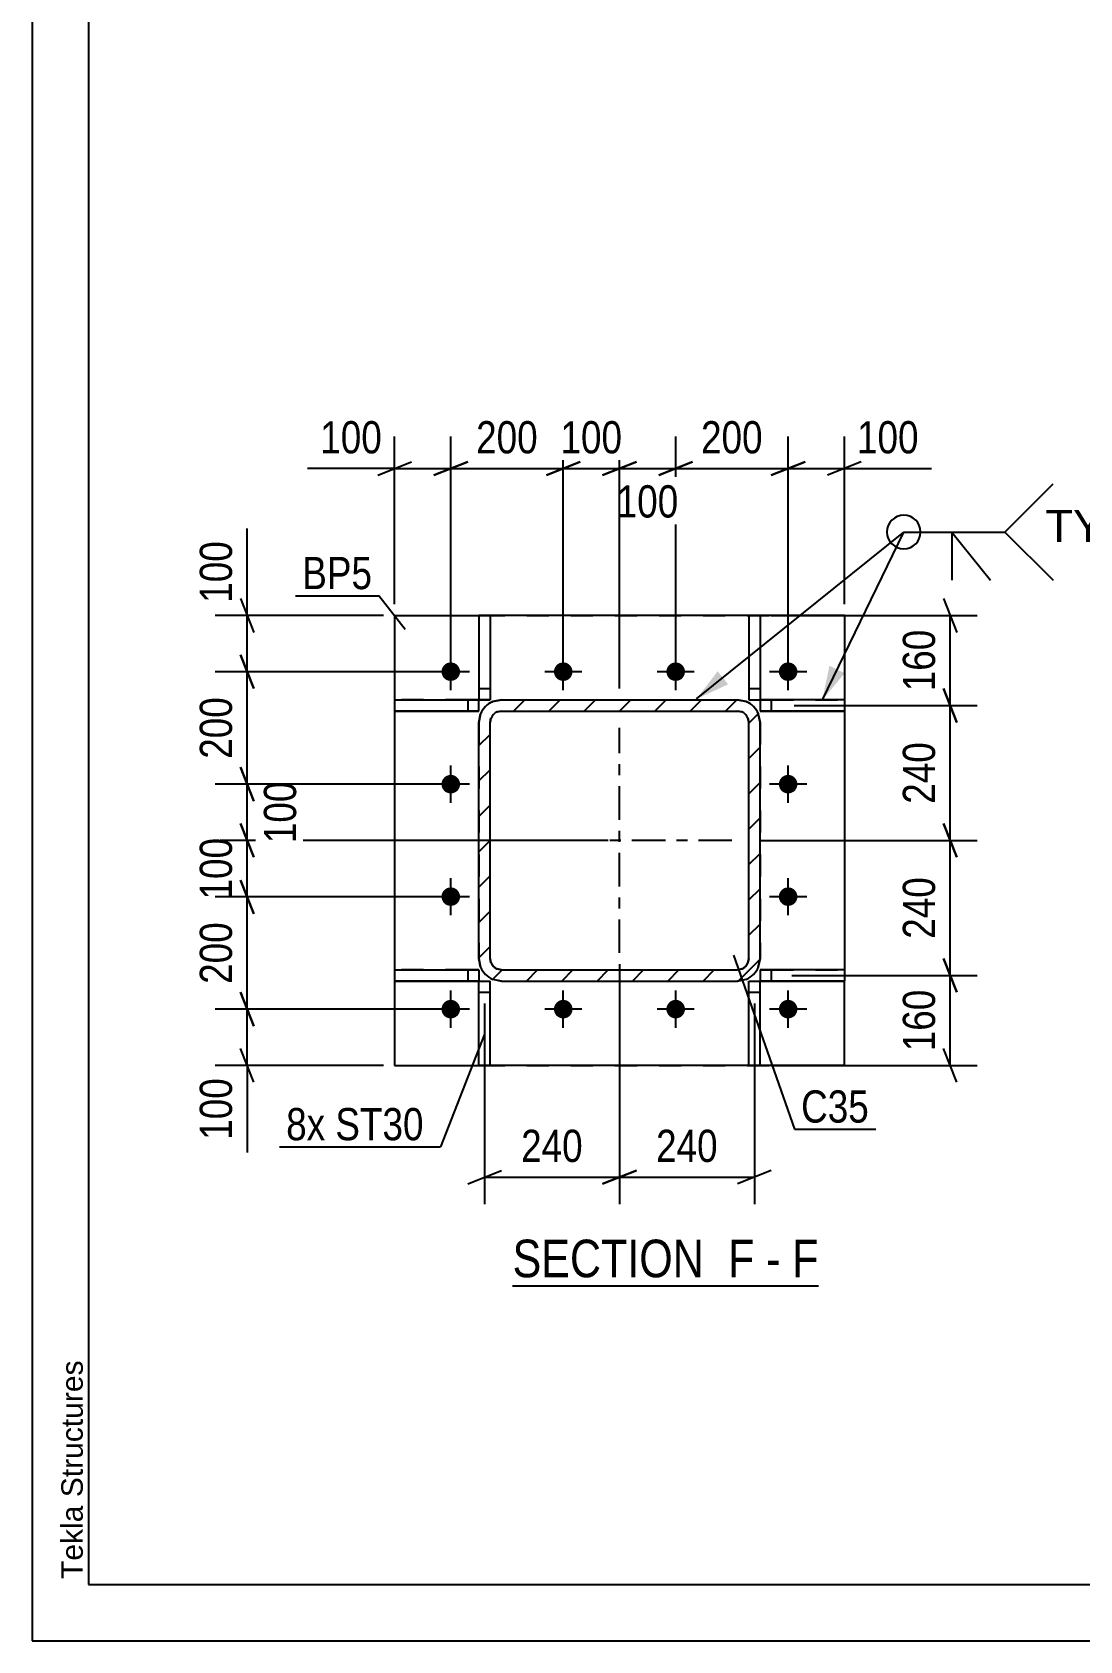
# Model space of a CAD drawing. Header units: millimetres. Extents: x -118 to 476, y -181 to 239.
# Drawn here: x -117.6 to -24.4, y -180.8 to -37.8 of the extents above; entities that cross this region are included whole.
import ezdxf

# ---------------------------------------------------------------- set-up
doc = ezdxf.new("R2010")
doc.units = ezdxf.units.MM
doc.linetypes.add('DXK_LINE_DOT2', pattern=[3.9198, 1.9599, -1.9599])
doc.linetypes.add('DXK_LINE_DOT3', pattern=[5.9187, 2.979, -0.9799, 0.9799, -0.9799])
doc.styles.add('Arial', font='ARIAL.TTF', dxfattribs={"height": 0.2})
doc.styles.add('Arial Narrow', font='ARIALN.TTF', dxfattribs={"height": 0.2})

# ---------------------------------------------------------------- blocks, each defined once
blk = doc.blocks.new('Unknown-284858552-1134')
at = {"color": 5, "linetype": 'Continuous'}
for p, q in [((-117.59, 239.2), (-117.59, -180.8)), ((-112.59, 234.2), (-112.59, -175.8)), ((-112.59, -175.8), (471.41, -175.8)), ((-117.59, -180.8), (476.41, -180.8))]:
    blk.add_line(p, q, dxfattribs=at)
at = {"color": 174, "linetype": 'Continuous', "style": 'Arial'}
blk.add_text('Tekla Structures', height=1.9102, rotation=90, dxfattribs=at).set_placement((-113.09, -175.3))
blk = doc.blocks.new('Unknown-284858552-11 - 1482')
at = {"color": 6, "linetype": 'Continuous'}
blk.add_line((-74.87, -149.23), (-47.66, -149.23), dxfattribs=at)
at = {"color": 0, "linetype": 'Continuous'}
for points in [[(-56.76, -148.48), (-56.76, -144.98), (-74.87, -144.98), (-74.87, -148.48)], [(-53.37, -148.48), (-53.37, -144.98), (-55.71, -144.98), (-55.71, -148.48)], [(-51.05, -148.48), (-51.05, -144.98), (-52.32, -144.98), (-52.32, -148.48)], [(-47.66, -148.48), (-47.66, -144.98), (-50, -144.98), (-50, -148.48)]]:
    blk.add_wipeout(points, dxfattribs=at)
at = {"color": 7, "linetype": 'Continuous', "style": 'Arial Narrow'}
for s, p in [('SECTION ', (-74.87, -148.48)), ('F', (-55.71, -148.48)), ('F', (-50, -148.48)), ('-', (-52.32, -148.48))]:
    blk.add_text(s, height=3.34, dxfattribs=at).set_placement(p)
blk = doc.blocks.new('Part-284858552-1577 - 1482')
at = {"color": 2, "linetype": 'Continuous'}
for p, q in [((-77.86, -89.65), (-77.86, -97.15)), ((-76.86, -89.65), (-77.86, -89.65)), ((-76.86, -89.65), (-76.86, -97.15)), ((-77.86, -96.15), (-76.86, -96.15)), ((-76.86, -97.15), (-77.86, -97.15)), ((-77.86, -97.15), (-76.86, -97.15))]:
    blk.add_line(p, q, dxfattribs=at)
at = {"color": 7, "linetype": 'DXK_LINE_DOT2'}
for p, q in [((-77.86, -89.65), (-76.86, -89.65)), ((-77.86, -96.15), (-76.86, -96.15)), ((-77.86, -97.15), (-77.86, -97.15))]:
    blk.add_line(p, q, dxfattribs=at)
blk = doc.blocks.new('Part-284858552-1557 - 1482')
at = {"color": 2, "linetype": 'Continuous'}
for p, q in [((-85.36, -121.15), (-85.36, -121.15)), ((-85.36, -121.15), (-78.86, -121.15)), ((-85.36, -121.15), (-85.36, -122.15)), ((-78.86, -121.15), (-77.86, -121.15)), ((-78.86, -121.15), (-78.86, -122.15)), ((-77.86, -121.15), (-77.86, -122.15)), ((-85.36, -122.15), (-78.86, -122.15)), ((-78.86, -122.15), (-85.36, -122.15)), ((-78.86, -122.15), (-77.86, -122.15)), ((-77.86, -122.15), (-78.86, -122.15))]:
    blk.add_line(p, q, dxfattribs=at)
at = {"color": 7, "linetype": 'DXK_LINE_DOT2'}
for p, q in [((-78.86, -121.15), (-85.36, -121.15)), ((-77.86, -121.15), (-78.86, -121.15)), ((-77.86, -121.15), (-77.86, -121.15)), ((-78.86, -122.15), (-78.86, -122.15)), ((-77.86, -122.15), (-77.86, -122.15)), ((-77.86, -122.15), (-77.86, -122.15))]:
    blk.add_line(p, q, dxfattribs=at)
blk = doc.blocks.new('Part-284858552-1508 - 1482')
at = {"color": 2, "linetype": 'Continuous'}
for p, q in [((-85.36, -89.65), (-77.86, -89.65)), ((-85.36, -89.65), (-85.36, -89.65)), ((-85.36, -89.65), (-85.36, -97.15)), ((-53.86, -89.65), (-76.86, -89.65)), ((-45.36, -89.65), (-52.86, -89.65)), ((-45.36, -89.65), (-45.36, -89.65)), ((-45.36, -89.65), (-45.36, -97.15)), ((-85.36, -98.15), (-85.36, -121.15)), ((-45.36, -98.15), (-45.36, -121.15)), ((-85.36, -122.15), (-85.36, -129.65)), ((-45.36, -129.65), (-45.36, -122.15)), ((-85.36, -129.65), (-77.86, -129.65)), ((-53.86, -129.65), (-76.86, -129.65)), ((-45.36, -129.65), (-52.86, -129.65))]:
    blk.add_line(p, q, dxfattribs=at)
at = {"color": 7, "linetype": 'DXK_LINE_DOT2'}
for p, q in [((-85.36, -89.65), (-45.36, -89.65)), ((-77.86, -89.65), (-76.86, -89.65)), ((-52.86, -89.65), (-53.86, -89.65)), ((-85.36, -97.15), (-85.36, -98.15)), ((-45.36, -97.15), (-45.36, -98.15)), ((-85.36, -121.15), (-85.36, -122.15)), ((-45.36, -121.15), (-45.36, -122.15)), ((-85.36, -129.65), (-45.36, -129.65)), ((-77.86, -129.65), (-76.86, -129.65)), ((-52.86, -129.65), (-53.86, -129.65))]:
    blk.add_line(p, q, dxfattribs=at)
blk = doc.blocks.new('Part-284858552-1552 - 1482')
at = {"color": 2, "linetype": 'Continuous'}
for p, q in [((-85.36, -97.15), (-85.36, -97.15)), ((-85.36, -97.15), (-78.86, -97.15)), ((-85.36, -97.15), (-85.36, -98.15)), ((-78.86, -97.15), (-77.86, -97.15)), ((-78.86, -97.15), (-78.86, -98.15)), ((-77.86, -98.15), (-77.86, -97.15)), ((-85.36, -98.15), (-78.86, -98.15)), ((-78.86, -98.15), (-85.36, -98.15)), ((-78.86, -98.15), (-77.86, -98.15)), ((-77.86, -98.15), (-78.86, -98.15)), ((-77.86, -98.15), (-77.86, -98.15))]:
    blk.add_line(p, q, dxfattribs=at)
at = {"color": 7, "linetype": 'DXK_LINE_DOT2'}
for p, q in [((-78.86, -97.15), (-85.36, -97.15)), ((-77.86, -97.15), (-78.86, -97.15)), ((-77.86, -97.15), (-77.86, -97.15)), ((-78.86, -98.15), (-78.86, -98.15))]:
    blk.add_line(p, q, dxfattribs=at)
blk = doc.blocks.new('Part-284858552-1562 - 1482')
at = {"color": 2, "linetype": 'Continuous'}
for p, q in [((-51.86, -97.15), (-52.86, -97.15)), ((-52.86, -97.15), (-52.86, -98.15)), ((-51.86, -97.15), (-51.86, -98.15)), ((-45.36, -97.15), (-51.86, -97.15)), ((-45.36, -97.15), (-45.36, -98.15)), ((-52.86, -98.15), (-51.86, -98.15)), ((-51.86, -98.15), (-52.86, -98.15)), ((-52.86, -98.15), (-52.86, -98.15)), ((-52.86, -98.15), (-52.86, -98.15)), ((-51.86, -98.15), (-45.36, -98.15)), ((-45.36, -98.15), (-51.86, -98.15)), ((-45.36, -98.15), (-45.36, -98.15))]:
    blk.add_line(p, q, dxfattribs=at)
at = {"color": 7, "linetype": 'DXK_LINE_DOT2'}
for p, q in [((-52.86, -97.15), (-51.86, -97.15)), ((-51.86, -97.15), (-45.36, -97.15)), ((-51.86, -98.15), (-51.86, -98.15)), ((-45.36, -98.15), (-45.36, -98.15))]:
    blk.add_line(p, q, dxfattribs=at)
blk = doc.blocks.new('Part-284858552-1567 - 1482')
at = {"color": 2, "linetype": 'Continuous'}
for p, q in [((-51.86, -121.15), (-52.86, -121.15)), ((-52.86, -121.15), (-52.86, -122.15)), ((-51.86, -121.15), (-51.86, -122.15)), ((-45.36, -121.15), (-51.86, -121.15)), ((-45.36, -121.15), (-45.36, -122.15)), ((-52.86, -122.15), (-51.86, -122.15)), ((-51.86, -122.15), (-52.86, -122.15)), ((-51.86, -122.15), (-45.36, -122.15)), ((-45.36, -122.15), (-51.86, -122.15)), ((-45.36, -122.15), (-45.36, -122.15))]:
    blk.add_line(p, q, dxfattribs=at)
at = {"color": 7, "linetype": 'DXK_LINE_DOT2'}
for p, q in [((-52.86, -121.15), (-51.86, -121.15)), ((-51.86, -121.15), (-45.36, -121.15)), ((-52.86, -122.15), (-52.86, -122.15)), ((-52.86, -122.15), (-52.86, -122.15)), ((-51.86, -122.15), (-51.86, -122.15)), ((-45.36, -122.15), (-45.36, -122.15))]:
    blk.add_line(p, q, dxfattribs=at)
blk = doc.blocks.new('Part-284858552-1572 - 1482')
at = {"color": 2, "linetype": 'Continuous'}
for p, q in [((-53.86, -89.65), (-53.86, -97.15)), ((-52.86, -89.65), (-53.86, -89.65)), ((-52.86, -89.65), (-52.86, -97.15)), ((-53.86, -96.15), (-52.86, -96.15)), ((-53.86, -97.15), (-52.86, -97.15)), ((-53.86, -97.15), (-52.86, -97.15))]:
    blk.add_line(p, q, dxfattribs=at)
at = {"color": 7, "linetype": 'DXK_LINE_DOT2'}
for p, q in [((-53.86, -89.65), (-52.86, -89.65)), ((-53.86, -96.15), (-52.86, -96.15)), ((-52.86, -97.15), (-52.86, -97.15))]:
    blk.add_line(p, q, dxfattribs=at)
blk = doc.blocks.new('Part-284858552-1582 - 1482')
at = {"color": 2, "linetype": 'Continuous'}
for p, q in [((-53.86, -122.15), (-52.86, -122.15)), ((-53.86, -129.65), (-53.86, -122.15)), ((-52.86, -129.65), (-52.86, -122.15)), ((-53.86, -123.15), (-52.86, -123.15)), ((-53.86, -129.65), (-52.86, -129.65))]:
    blk.add_line(p, q, dxfattribs=at)
at = {"color": 7, "linetype": 'DXK_LINE_DOT2'}
for p, q in [((-53.86, -122.15), (-52.86, -122.15)), ((-53.86, -123.15), (-52.86, -123.15)), ((-52.86, -129.65), (-53.86, -129.65))]:
    blk.add_line(p, q, dxfattribs=at)
blk = doc.blocks.new('Part-284858552-1587 - 1482')
at = {"color": 2, "linetype": 'Continuous'}
for p, q in [((-77.86, -122.15), (-76.86, -122.15)), ((-77.86, -129.65), (-77.86, -122.15)), ((-76.86, -129.65), (-76.86, -122.15)), ((-77.86, -123.15), (-76.86, -123.15)), ((-77.86, -129.65), (-76.86, -129.65))]:
    blk.add_line(p, q, dxfattribs=at)
at = {"color": 7, "linetype": 'DXK_LINE_DOT2'}
for p, q in [((-77.86, -122.15), (-76.86, -122.15)), ((-77.86, -123.15), (-76.86, -123.15)), ((-76.86, -129.65), (-77.86, -129.65))]:
    blk.add_line(p, q, dxfattribs=at)
blk = doc.blocks.new('Part-284858552-1602 - 1482')
at = {"linetype": 'Continuous'}
h = blk.add_hatch(dxfattribs=at)
h.set_pattern_fill('', scale=0.7, style=0, pattern_type=0)
h.set_pattern_definition([(45, (-53.017, -98.3803), (-1.57154, 1.57154), [])])
h.paths.add_polyline_path([(-52.86, -99.15), (-53.02, -98.38), (-53.45, -97.73), (-54.1, -97.3), (-54.86, -97.15), (-75.86, -97.15), (-76.63, -97.3), (-77.28, -97.73), (-77.71, -98.38), (-77.86, -99.15), (-77.86, -120.15), (-77.71, -120.91), (-77.28, -121.56), (-76.63, -121.99), (-75.86, -122.15), (-54.86, -122.15), (-54.1, -121.99), (-53.45, -121.56), (-53.02, -120.91), (-52.86, -120.15)])
h.paths.add_polyline_path([(-53.94, -120.53), (-54.16, -120.85), (-54.48, -121.07), (-54.86, -121.15), (-75.86, -121.15), (-76.25, -121.07), (-76.57, -120.85), (-76.79, -120.53), (-76.86, -120.15), (-76.86, -99.15), (-76.79, -98.76), (-76.57, -98.44), (-76.25, -98.22), (-75.86, -98.15), (-54.86, -98.15), (-54.48, -98.22), (-54.16, -98.44), (-53.94, -98.76), (-53.86, -99.15), (-53.86, -120.15)])
at = {"color": 7, "linetype": 'DXK_LINE_DOT2'}
for p, q in [((-76.63, -97.3), (-75.86, -97.15)), ((-75.86, -97.15), (-54.86, -97.15)), ((-75.86, -97.15), (-75.86, -97.15)), ((-54.86, -97.15), (-54.86, -97.15)), ((-54.86, -97.15), (-54.1, -97.3)), ((-77.86, -99.15), (-77.71, -98.38)), ((-53.02, -98.38), (-52.86, -99.15)), ((-77.86, -99.15), (-77.86, -120.15)), ((-76.79, -98.77), (-76.86, -99.15)), ((-76.86, -99.15), (-76.86, -99.15)), ((-76.86, -120.15), (-76.86, -99.15)), ((-76.79, -98.77), (-76.79, -98.76)), ((-53.94, -98.77), (-53.94, -98.76)), ((-53.86, -99.15), (-53.94, -98.77)), ((-53.86, -99.15), (-53.86, -99.15)), ((-53.86, -120.15), (-53.86, -99.15)), ((-52.86, -99.15), (-52.86, -120.15)), ((-77.71, -120.91), (-77.86, -120.15)), ((-76.86, -120.15), (-76.86, -120.15)), ((-76.86, -120.15), (-76.79, -120.53)), ((-76.25, -121.07), (-75.86, -121.15)), ((-75.86, -121.15), (-75.86, -121.15)), ((-75.86, -121.15), (-54.86, -121.15)), ((-54.86, -121.15), (-54.48, -121.07)), ((-54.86, -121.15), (-54.86, -121.15)), ((-53.94, -120.53), (-53.86, -120.15)), ((-53.86, -120.15), (-53.86, -120.15)), ((-52.86, -120.15), (-53.02, -120.91))]:
    blk.add_line(p, q, dxfattribs=at)
at = {"color": 2, "linetype": 'Continuous'}
for p, q in [((-75.86, -97.15), (-76.63, -97.3)), ((-75.86, -97.15), (-54.86, -97.15)), ((-54.1, -97.3), (-54.86, -97.15)), ((-77.71, -98.38), (-77.86, -99.15)), ((-75.86, -98.15), (-76.25, -98.22)), ((-76.25, -98.22), (-75.86, -98.15)), ((-75.86, -98.15), (-75.86, -98.15)), ((-75.86, -98.15), (-54.86, -98.15)), ((-75.86, -98.15), (-54.86, -98.15)), ((-54.86, -98.15), (-54.86, -98.15)), ((-54.48, -98.22), (-54.86, -98.15)), ((-54.86, -98.15), (-54.48, -98.22)), ((-52.86, -99.15), (-53.02, -98.38)), ((-77.86, -120.15), (-77.86, -99.15)), ((-76.86, -99.15), (-76.79, -98.76)), ((-76.86, -120.15), (-76.86, -99.15)), ((-53.94, -98.76), (-53.86, -99.15)), ((-53.86, -120.15), (-53.86, -99.15)), ((-52.86, -120.15), (-52.86, -99.15)), ((-77.86, -120.15), (-77.71, -120.91)), ((-77.71, -120.91), (-77.71, -120.91)), ((-77.71, -120.91), (-77.71, -120.91)), ((-76.79, -120.53), (-76.86, -120.15)), ((-75.86, -121.15), (-76.25, -121.07)), ((-75.86, -121.15), (-54.86, -121.15)), ((-54.48, -121.07), (-54.86, -121.15)), ((-53.86, -120.15), (-53.94, -120.53)), ((-53.02, -120.91), (-52.86, -120.15)), ((-53.02, -120.91), (-53.02, -120.91)), ((-53.02, -120.91), (-53.02, -120.91)), ((-76.63, -121.99), (-75.86, -122.15)), ((-75.86, -122.15), (-76.63, -122)), ((-75.86, -122.15), (-54.86, -122.15)), ((-75.86, -122.15), (-75.86, -122.15)), ((-75.86, -122.15), (-54.86, -122.15)), ((-54.86, -122.15), (-54.1, -121.99)), ((-54.1, -122), (-54.86, -122.15)), ((-54.86, -122.15), (-54.86, -122.15))]:
    blk.add_line(p, q, dxfattribs=at)
at = {"color": 7, "linetype": 'DXK_LINE_DOT3'}
for p, q in [((-65.36, -119.65), (-65.36, -99.65)), ((-55.36, -109.65), (-75.37, -109.65))]:
    blk.add_line(p, q, dxfattribs=at)
at = {"color": 7, "linetype": 'DXK_LINE_DOT2'}
for centre, radius, start, end in [((-75.86, -99.15), 2, 112.5, 157.5), ((-54.86, -99.15), 2, 22.5, 67.5), ((-75.86, -120.15), 1, 202.5, 247.5), ((-54.86, -120.15), 1, 292.5, 337.5)]:
    blk.add_arc(centre, radius, start, end, dxfattribs=at)
at = {"color": 2, "linetype": 'Continuous'}
for centre, radius, start, end in [((-75.86, -99.15), 2, 112.5, 157.5), ((-75.86, -99.15), 1, 112.5, 157.5), ((-75.86, -99.15), 1, 112.5, 157.5), ((-54.86, -99.15), 1, 22.5, 67.5), ((-54.86, -99.15), 1, 22.5, 67.5), ((-54.86, -99.15), 2, 22.5, 67.5), ((-75.86, -120.15), 2, 202.5, 247.5), ((-75.86, -120.15), 2, 202.5, 247.5), ((-75.86, -120.15), 1, 202.5, 247.5), ((-54.86, -120.15), 1, 292.5, 337.5), ((-54.86, -120.15), 2, 292.5, 337.5), ((-54.86, -120.15), 2, 292.5, 337.5)]:
    blk.add_arc(centre, radius, start, end, dxfattribs=at)
blk = doc.blocks.new('Bolt-284858552-1603 - 1482')
at = {"linetype": 'Continuous'}
for points in [[(-80.36, -95.47), (-80.54, -95.45), (-80.7, -95.4), (-80.85, -95.32), (-80.98, -95.2), (-81.08, -95.06), (-81.15, -94.9), (-81.19, -94.73), (-81.19, -94.56), (-81.15, -94.39), (-81.08, -94.24), (-80.98, -94.1), (-80.85, -93.98), (-80.7, -93.89), (-80.54, -93.84), (-80.36, -93.82), (-80.19, -93.84), (-80.03, -93.89), (-79.88, -93.98), (-79.75, -94.1), (-79.65, -94.24), (-79.58, -94.39), (-79.54, -94.56), (-79.54, -94.73), (-79.58, -94.9), (-79.65, -95.06), (-79.75, -95.2), (-79.88, -95.32), (-80.03, -95.4), (-80.19, -95.45)], [(-70.36, -95.47), (-70.54, -95.45), (-70.7, -95.4), (-70.85, -95.32), (-70.98, -95.2), (-71.08, -95.06), (-71.15, -94.9), (-71.19, -94.73), (-71.19, -94.56), (-71.15, -94.39), (-71.08, -94.24), (-70.98, -94.1), (-70.85, -93.98), (-70.7, -93.89), (-70.54, -93.84), (-70.36, -93.82), (-70.19, -93.84), (-70.03, -93.89), (-69.88, -93.98), (-69.75, -94.1), (-69.65, -94.24), (-69.58, -94.39), (-69.54, -94.56), (-69.54, -94.73), (-69.58, -94.9), (-69.65, -95.06), (-69.75, -95.2), (-69.88, -95.32), (-70.03, -95.4), (-70.19, -95.45)], [(-60.36, -95.47), (-60.54, -95.45), (-60.7, -95.4), (-60.85, -95.32), (-60.98, -95.2), (-61.08, -95.06), (-61.15, -94.9), (-61.19, -94.73), (-61.19, -94.56), (-61.15, -94.39), (-61.08, -94.24), (-60.98, -94.1), (-60.85, -93.98), (-60.7, -93.89), (-60.54, -93.84), (-60.36, -93.82), (-60.19, -93.84), (-60.03, -93.89), (-59.88, -93.98), (-59.75, -94.1), (-59.65, -94.24), (-59.58, -94.39), (-59.54, -94.56), (-59.54, -94.73), (-59.58, -94.9), (-59.65, -95.06), (-59.75, -95.2), (-59.88, -95.32), (-60.03, -95.4), (-60.19, -95.45)], [(-50.36, -95.47), (-50.54, -95.45), (-50.7, -95.4), (-50.85, -95.32), (-50.98, -95.2), (-51.08, -95.06), (-51.15, -94.9), (-51.19, -94.73), (-51.19, -94.56), (-51.15, -94.39), (-51.08, -94.24), (-50.98, -94.1), (-50.85, -93.98), (-50.7, -93.89), (-50.54, -93.84), (-50.36, -93.82), (-50.19, -93.84), (-50.03, -93.89), (-49.88, -93.98), (-49.75, -94.1), (-49.65, -94.24), (-49.58, -94.39), (-49.54, -94.56), (-49.54, -94.73), (-49.58, -94.9), (-49.65, -95.06), (-49.75, -95.2), (-49.88, -95.32), (-50.03, -95.4), (-50.19, -95.45)], [(-80.36, -105.47), (-80.54, -105.45), (-80.7, -105.4), (-80.85, -105.32), (-80.98, -105.2), (-81.08, -105.06), (-81.15, -104.9), (-81.19, -104.73), (-81.19, -104.56), (-81.15, -104.39), (-81.08, -104.24), (-80.98, -104.1), (-80.85, -103.98), (-80.7, -103.89), (-80.54, -103.84), (-80.36, -103.82), (-80.19, -103.84), (-80.03, -103.89), (-79.88, -103.98), (-79.75, -104.1), (-79.65, -104.24), (-79.58, -104.39), (-79.54, -104.56), (-79.54, -104.73), (-79.58, -104.9), (-79.65, -105.06), (-79.75, -105.2), (-79.88, -105.32), (-80.03, -105.4), (-80.19, -105.45)], [(-50.36, -105.47), (-50.54, -105.45), (-50.7, -105.4), (-50.85, -105.32), (-50.98, -105.2), (-51.08, -105.06), (-51.15, -104.9), (-51.19, -104.73), (-51.19, -104.56), (-51.15, -104.39), (-51.08, -104.24), (-50.98, -104.1), (-50.85, -103.98), (-50.7, -103.89), (-50.54, -103.84), (-50.36, -103.82), (-50.19, -103.84), (-50.03, -103.89), (-49.88, -103.98), (-49.75, -104.1), (-49.65, -104.24), (-49.58, -104.39), (-49.54, -104.56), (-49.54, -104.73), (-49.58, -104.9), (-49.65, -105.06), (-49.75, -105.2), (-49.88, -105.32), (-50.03, -105.4), (-50.19, -105.45)], [(-80.36, -115.47), (-80.54, -115.45), (-80.7, -115.4), (-80.85, -115.32), (-80.98, -115.2), (-81.08, -115.06), (-81.15, -114.9), (-81.19, -114.73), (-81.19, -114.56), (-81.15, -114.39), (-81.08, -114.24), (-80.98, -114.1), (-80.85, -113.98), (-80.7, -113.89), (-80.54, -113.84), (-80.36, -113.82), (-80.19, -113.84), (-80.03, -113.89), (-79.88, -113.98), (-79.75, -114.1), (-79.65, -114.24), (-79.58, -114.39), (-79.54, -114.56), (-79.54, -114.73), (-79.58, -114.9), (-79.65, -115.06), (-79.75, -115.2), (-79.88, -115.32), (-80.03, -115.4), (-80.19, -115.45)], [(-50.36, -115.47), (-50.54, -115.45), (-50.7, -115.4), (-50.85, -115.32), (-50.98, -115.2), (-51.08, -115.06), (-51.15, -114.9), (-51.19, -114.73), (-51.19, -114.56), (-51.15, -114.39), (-51.08, -114.24), (-50.98, -114.1), (-50.85, -113.98), (-50.7, -113.89), (-50.54, -113.84), (-50.36, -113.82), (-50.19, -113.84), (-50.03, -113.89), (-49.88, -113.98), (-49.75, -114.1), (-49.65, -114.24), (-49.58, -114.39), (-49.54, -114.56), (-49.54, -114.73), (-49.58, -114.9), (-49.65, -115.06), (-49.75, -115.2), (-49.88, -115.32), (-50.03, -115.4), (-50.19, -115.45)], [(-80.36, -125.47), (-80.54, -125.45), (-80.7, -125.4), (-80.85, -125.32), (-80.98, -125.2), (-81.08, -125.06), (-81.15, -124.9), (-81.19, -124.73), (-81.19, -124.56), (-81.15, -124.39), (-81.08, -124.24), (-80.98, -124.1), (-80.85, -123.98), (-80.7, -123.89), (-80.54, -123.84), (-80.36, -123.82), (-80.19, -123.84), (-80.03, -123.89), (-79.88, -123.98), (-79.75, -124.1), (-79.65, -124.24), (-79.58, -124.39), (-79.54, -124.56), (-79.54, -124.73), (-79.58, -124.9), (-79.65, -125.06), (-79.75, -125.2), (-79.88, -125.32), (-80.03, -125.4), (-80.19, -125.45)], [(-70.36, -125.47), (-70.54, -125.45), (-70.7, -125.4), (-70.85, -125.32), (-70.98, -125.2), (-71.08, -125.06), (-71.15, -124.9), (-71.19, -124.73), (-71.19, -124.56), (-71.15, -124.39), (-71.08, -124.24), (-70.98, -124.1), (-70.85, -123.98), (-70.7, -123.89), (-70.54, -123.84), (-70.36, -123.82), (-70.19, -123.84), (-70.03, -123.89), (-69.88, -123.98), (-69.75, -124.1), (-69.65, -124.24), (-69.58, -124.39), (-69.54, -124.56), (-69.54, -124.73), (-69.58, -124.9), (-69.65, -125.06), (-69.75, -125.2), (-69.88, -125.32), (-70.03, -125.4), (-70.19, -125.45)], [(-60.36, -125.47), (-60.54, -125.45), (-60.7, -125.4), (-60.85, -125.32), (-60.98, -125.2), (-61.08, -125.06), (-61.15, -124.9), (-61.19, -124.73), (-61.19, -124.56), (-61.15, -124.39), (-61.08, -124.24), (-60.98, -124.1), (-60.85, -123.98), (-60.7, -123.89), (-60.54, -123.84), (-60.36, -123.82), (-60.19, -123.84), (-60.03, -123.89), (-59.88, -123.98), (-59.75, -124.1), (-59.65, -124.24), (-59.58, -124.39), (-59.54, -124.56), (-59.54, -124.73), (-59.58, -124.9), (-59.65, -125.06), (-59.75, -125.2), (-59.88, -125.32), (-60.03, -125.4), (-60.19, -125.45)], [(-50.36, -125.47), (-50.54, -125.45), (-50.7, -125.4), (-50.85, -125.32), (-50.98, -125.2), (-51.08, -125.06), (-51.15, -124.9), (-51.19, -124.73), (-51.19, -124.56), (-51.15, -124.39), (-51.08, -124.24), (-50.98, -124.1), (-50.85, -123.98), (-50.7, -123.89), (-50.54, -123.84), (-50.36, -123.82), (-50.19, -123.84), (-50.03, -123.89), (-49.88, -123.98), (-49.75, -124.1), (-49.65, -124.24), (-49.58, -124.39), (-49.54, -124.56), (-49.54, -124.73), (-49.58, -124.9), (-49.65, -125.06), (-49.75, -125.2), (-49.88, -125.32), (-50.03, -125.4), (-50.19, -125.45)]]:
    blk.add_hatch(color=1, dxfattribs=at).paths.add_polyline_path(points)
at = {"color": 1, "linetype": 'Continuous'}
for p, q in [((-80.36, -96.3), (-80.36, -93)), ((-70.36, -96.3), (-70.36, -93)), ((-60.36, -96.3), (-60.36, -93)), ((-50.36, -96.3), (-50.36, -93)), ((-78.71, -94.65), (-82.01, -94.65)), ((-68.71, -94.65), (-72.01, -94.65)), ((-58.71, -94.65), (-62.01, -94.65)), ((-48.71, -94.65), (-52.01, -94.65)), ((-80.36, -106.3), (-80.36, -103)), ((-50.36, -106.3), (-50.36, -103)), ((-78.71, -104.65), (-82.01, -104.65)), ((-48.71, -104.65), (-52.01, -104.65)), ((-80.36, -116.3), (-80.36, -113)), ((-50.36, -116.3), (-50.36, -113)), ((-78.71, -114.65), (-82.01, -114.65)), ((-48.71, -114.65), (-52.01, -114.65)), ((-80.36, -126.3), (-80.36, -123)), ((-70.36, -126.3), (-70.36, -123)), ((-60.36, -126.3), (-60.36, -123)), ((-50.36, -126.3), (-50.36, -123)), ((-78.71, -124.65), (-82.01, -124.65)), ((-68.71, -124.65), (-72.01, -124.65)), ((-58.71, -124.65), (-62.01, -124.65)), ((-48.71, -124.65), (-52.01, -124.65))]:
    blk.add_line(p, q, dxfattribs=at)
blk = doc.blocks.new('StraightDimension-284858552-1641 - 1482')
at = {"color": 7, "linetype": 'Continuous'}
for p, q in [((-99.07, -108.15), (-97.87, -111.15)), ((-66.36, -109.65), (-101.32, -109.65)), ((-98.47, -114.67), (-98.47, -109.65)), ((-97.87, -116.17), (-99.07, -113.17)), ((-81.36, -114.67), (-101.32, -114.67))]:
    blk.add_line(p, q, dxfattribs=at)
at = {"color": 0}
blk.add_wipeout([(-99.22, -108.82), (-103.42, -108.82), (-103.42, -115.5), (-99.22, -115.5)], dxfattribs=at)
at = {"color": 3, "style": 'Arial Narrow'}
blk.add_text('100', height=2.863, rotation=90.0002, dxfattribs=at).set_placement((-99.82, -114.9))
blk = doc.blocks.new('StraightDimension-284858552-1649 - 1482')
at = {"color": 7, "linetype": 'Continuous'}
for p, q in [((-99.07, -103.15), (-97.87, -106.15)), ((-81.36, -104.65), (-100.87, -104.65)), ((-98.47, -109.65), (-98.47, -104.65)), ((-97.87, -111.15), (-99.07, -108.15)), ((-66.36, -109.65), (-100.87, -109.65))]:
    blk.add_line(p, q, dxfattribs=at)
at = {"color": 0}
blk.add_wipeout([(-93.52, -103.81), (-97.72, -103.81), (-97.72, -110.49), (-93.52, -110.49)], dxfattribs=at)
at = {"color": 3, "style": 'Arial Narrow'}
blk.add_text('100', height=2.863, rotation=90.0002, dxfattribs=at).set_placement((-94.12, -109.89))
blk = doc.blocks.new('StraightDimension-284858552-1631 - 1482')
at = {"color": 7, "linetype": 'Continuous'}
for p, q in [((-99.07, -113.17), (-97.87, -116.17)), ((-81.36, -114.67), (-101.32, -114.67)), ((-98.47, -124.65), (-98.47, -114.67)), ((-97.87, -126.15), (-99.07, -123.15)), ((-81.36, -124.65), (-101.32, -124.65))]:
    blk.add_line(p, q, dxfattribs=at)
at = {"color": 0}
blk.add_wipeout([(-99.22, -116.32), (-103.42, -116.32), (-103.42, -123), (-99.22, -123)], dxfattribs=at)
at = {"color": 3, "style": 'Arial Narrow'}
blk.add_text('200', height=2.863, rotation=90.0002, dxfattribs=at).set_placement((-99.82, -122.4))
blk = doc.blocks.new('StraightDimension-284858552-1715 - 1482')
at = {"color": 7, "linetype": 'Continuous'}
for p, q in [((-80.36, -93.65), (-80.36, -73.74)), ((-70.36, -93.65), (-70.36, -73.74)), ((-81.86, -77.19), (-78.86, -75.99)), ((-80.36, -76.59), (-70.36, -76.59)), ((-68.86, -75.99), (-71.86, -77.19))]:
    blk.add_line(p, q, dxfattribs=at)
at = {"color": 0}
blk.add_wipeout([(-72.02, -75.84), (-72.02, -71.64), (-78.71, -71.64), (-78.71, -75.84)], dxfattribs=at)
at = {"color": 3, "style": 'Arial Narrow'}
blk.add_text('200', height=2.863, dxfattribs=at).set_placement((-78.11, -75.24))
blk = doc.blocks.new('StraightDimension-284858552-1797 - 1482')
at = {"color": 7, "linetype": 'Continuous'}
for p, q in [((-36.55, -120.15), (-35.35, -123.15)), ((-50.05, -121.65), (-33.55, -121.65)), ((-35.95, -129.65), (-35.95, -121.65)), ((-35.35, -131.15), (-36.55, -128.15)), ((-51.86, -129.65), (-33.55, -129.65))]:
    blk.add_line(p, q, dxfattribs=at)
at = {"color": 0}
blk.add_wipeout([(-36.7, -122.31), (-40.9, -122.31), (-40.9, -128.99), (-36.7, -128.99)], dxfattribs=at)
at = {"color": 3, "style": 'Arial Narrow'}
blk.add_text('160', height=2.863, rotation=90.0002, dxfattribs=at).set_placement((-37.3, -128.39))
blk = doc.blocks.new('StraightDimension-284858552-1667 - 1482')
at = {"color": 7, "linetype": 'Continuous'}
for p, q in [((-98.47, -89.65), (-98.47, -81.91)), ((-98.47, -89.65), (-98.47, -81.91)), ((-99.07, -88.15), (-97.87, -91.15)), ((-86.36, -89.65), (-101.32, -89.65)), ((-98.47, -94.65), (-98.47, -89.65)), ((-97.87, -96.15), (-99.07, -93.15)), ((-81.36, -94.65), (-101.32, -94.65))]:
    blk.add_line(p, q, dxfattribs=at)
at = {"color": 0}
blk.add_wipeout([(-99.22, -82.44), (-103.42, -82.44), (-103.42, -89.12), (-99.22, -89.12)], dxfattribs=at)
at = {"color": 3, "style": 'Arial Narrow'}
blk.add_text('100', height=2.863, rotation=90.0002, dxfattribs=at).set_placement((-99.82, -88.52))
blk = doc.blocks.new('StraightDimension-284858552-1618 - 1482')
at = {"color": 7, "linetype": 'Continuous'}
for p, q in [((-99.07, -123.15), (-97.87, -126.15)), ((-81.36, -124.65), (-101.32, -124.65)), ((-98.47, -129.65), (-98.47, -124.65)), ((-97.87, -131.15), (-99.07, -128.15)), ((-86.36, -129.65), (-101.32, -129.65)), ((-98.47, -129.65), (-98.47, -137.38)), ((-98.47, -129.65), (-98.47, -137.38))]:
    blk.add_line(p, q, dxfattribs=at)
at = {"color": 0}
blk.add_wipeout([(-99.22, -130.17), (-103.42, -130.17), (-103.42, -136.86), (-99.22, -136.86)], dxfattribs=at)
at = {"color": 3, "style": 'Arial Narrow'}
blk.add_text('100', height=2.863, rotation=90.0002, dxfattribs=at).set_placement((-99.82, -136.26))
blk = doc.blocks.new('StraightDimension-284858552-1657 - 1482')
at = {"color": 7, "linetype": 'Continuous'}
for p, q in [((-99.07, -93.15), (-97.87, -96.15)), ((-81.36, -94.65), (-101.32, -94.65)), ((-98.47, -104.65), (-98.47, -94.65)), ((-97.87, -106.15), (-99.07, -103.15)), ((-81.36, -104.65), (-101.32, -104.65))]:
    blk.add_line(p, q, dxfattribs=at)
at = {"color": 0}
blk.add_wipeout([(-99.22, -96.31), (-103.42, -96.31), (-103.42, -102.99), (-99.22, -102.99)], dxfattribs=at)
at = {"color": 3, "style": 'Arial Narrow'}
blk.add_text('200', height=2.863, rotation=90.0002, dxfattribs=at).set_placement((-99.82, -102.39))
blk = doc.blocks.new('StraightDimension-284858552-1678 - 1482')
at = {"color": 7, "linetype": 'Continuous'}
for p, q in [((-50.36, -93.65), (-50.36, -73.74)), ((-45.36, -88.65), (-45.36, -73.74)), ((-51.86, -77.19), (-48.86, -75.99)), ((-50.36, -76.59), (-45.36, -76.59)), ((-43.86, -75.99), (-46.86, -77.19)), ((-45.36, -76.59), (-37.63, -76.59)), ((-45.36, -76.59), (-37.63, -76.59))]:
    blk.add_line(p, q, dxfattribs=at)
at = {"color": 0}
blk.add_wipeout([(-38.16, -75.84), (-38.16, -71.64), (-44.84, -71.64), (-44.84, -75.84)], dxfattribs=at)
at = {"color": 3, "style": 'Arial Narrow'}
blk.add_text('100', height=2.863, dxfattribs=at).set_placement((-44.24, -75.24))
blk = doc.blocks.new('StraightDimension-284858552-1689 - 1482')
at = {"color": 7, "linetype": 'Continuous'}
for p, q in [((-60.36, -93.65), (-60.36, -73.74)), ((-50.36, -93.65), (-50.36, -73.74)), ((-61.86, -77.19), (-58.86, -75.99)), ((-60.36, -76.59), (-50.36, -76.59)), ((-48.86, -75.99), (-51.86, -77.19))]:
    blk.add_line(p, q, dxfattribs=at)
at = {"color": 0}
blk.add_wipeout([(-52.02, -75.84), (-52.02, -71.64), (-58.71, -71.64), (-58.71, -75.84)], dxfattribs=at)
at = {"color": 3, "style": 'Arial Narrow'}
blk.add_text('200', height=2.863, dxfattribs=at).set_placement((-58.11, -75.24))
blk = doc.blocks.new('StraightDimension-284858552-1699 - 1482')
at = {"color": 7, "linetype": 'Continuous'}
for p, q in [((-65.36, -96.15), (-65.36, -74.19)), ((-60.36, -93.65), (-60.36, -74.19)), ((-66.86, -77.19), (-63.86, -75.99)), ((-65.36, -76.59), (-60.36, -76.59)), ((-58.86, -75.99), (-61.86, -77.19))]:
    blk.add_line(p, q, dxfattribs=at)
at = {"color": 0}
blk.add_wipeout([(-59.52, -81.54), (-59.52, -77.34), (-66.21, -77.34), (-66.21, -81.54)], dxfattribs=at)
at = {"color": 3, "style": 'Arial Narrow'}
blk.add_text('100', height=2.863, dxfattribs=at).set_placement((-65.61, -80.94))
blk = doc.blocks.new('StraightDimension-284858552-1707 - 1482')
at = {"color": 7, "linetype": 'Continuous'}
for p, q in [((-70.36, -93.65), (-70.36, -73.74)), ((-65.36, -96.15), (-65.36, -73.74)), ((-71.86, -77.19), (-68.86, -75.99)), ((-70.36, -76.59), (-65.36, -76.59)), ((-63.86, -75.99), (-66.86, -77.19))]:
    blk.add_line(p, q, dxfattribs=at)
at = {"color": 0}
blk.add_wipeout([(-64.52, -75.84), (-64.52, -71.64), (-71.21, -71.64), (-71.21, -75.84)], dxfattribs=at)
at = {"color": 3, "style": 'Arial Narrow'}
blk.add_text('100', height=2.863, dxfattribs=at).set_placement((-70.61, -75.24))
blk = doc.blocks.new('StraightDimension-284858552-1725 - 1482')
at = {"color": 7, "linetype": 'Continuous'}
for p, q in [((-85.36, -88.65), (-85.36, -73.74)), ((-80.36, -93.65), (-80.36, -73.74)), ((-85.36, -76.59), (-93.1, -76.59)), ((-85.36, -76.59), (-93.1, -76.59)), ((-86.86, -77.19), (-83.86, -75.99)), ((-85.36, -76.59), (-80.36, -76.59)), ((-78.86, -75.99), (-81.86, -77.19))]:
    blk.add_line(p, q, dxfattribs=at)
at = {"color": 0}
blk.add_wipeout([(-85.89, -75.84), (-85.89, -71.64), (-92.57, -71.64), (-92.57, -75.84)], dxfattribs=at)
at = {"color": 3, "style": 'Arial Narrow'}
blk.add_text('100', height=2.863, dxfattribs=at).set_placement((-91.97, -75.24))
blk = doc.blocks.new('StraightDimension-284858552-1736 - 1482')
at = {"color": 7, "linetype": 'Continuous'}
for p, q in [((-65.36, -120.65), (-65.36, -141.98)), ((-77.36, -124.15), (-77.36, -141.98)), ((-78.86, -140.18), (-75.86, -138.98)), ((-77.36, -139.58), (-65.36, -139.58)), ((-63.86, -138.98), (-66.86, -140.18))]:
    blk.add_line(p, q, dxfattribs=at)
at = {"color": 0}
blk.add_wipeout([(-68.02, -138.83), (-68.02, -134.63), (-74.71, -134.63), (-74.71, -138.83)], dxfattribs=at)
at = {"color": 3, "style": 'Arial Narrow'}
blk.add_text('240', height=2.863, dxfattribs=at).set_placement((-74.11, -138.23))
blk = doc.blocks.new('StraightDimension-284858552-1752 - 1482')
at = {"color": 7, "linetype": 'Continuous'}
for p, q in [((-65.36, -120.65), (-65.36, -141.98)), ((-53.36, -124.15), (-53.36, -141.98)), ((-66.86, -140.18), (-63.86, -138.98)), ((-65.36, -139.58), (-53.36, -139.58)), ((-51.86, -138.98), (-54.86, -140.18))]:
    blk.add_line(p, q, dxfattribs=at)
at = {"color": 0}
blk.add_wipeout([(-56.02, -138.83), (-56.02, -134.63), (-62.71, -134.63), (-62.71, -138.83)], dxfattribs=at)
at = {"color": 3, "style": 'Arial Narrow'}
blk.add_text('240', height=2.863, dxfattribs=at).set_placement((-62.11, -138.23))
blk = doc.blocks.new('StraightDimension-284858552-1767 - 1482')
at = {"color": 7, "linetype": 'Continuous'}
for p, q in [((-36.55, -88.15), (-35.35, -91.15)), ((-51.86, -89.65), (-33.55, -89.65)), ((-35.95, -97.65), (-35.95, -89.65)), ((-35.35, -99.15), (-36.55, -96.15)), ((-49.82, -97.65), (-33.55, -97.65))]:
    blk.add_line(p, q, dxfattribs=at)
at = {"color": 0}
blk.add_wipeout([(-36.7, -90.3), (-40.9, -90.3), (-40.9, -96.99), (-36.7, -96.99)], dxfattribs=at)
at = {"color": 3, "style": 'Arial Narrow'}
blk.add_text('160', height=2.863, rotation=90.0002, dxfattribs=at).set_placement((-37.3, -96.39))
blk = doc.blocks.new('StraightDimension-284858552-1778 - 1482')
at = {"color": 7, "linetype": 'Continuous'}
for p, q in [((-36.55, -96.15), (-35.35, -99.15)), ((-49.82, -97.65), (-33.55, -97.65)), ((-35.95, -109.65), (-35.95, -97.65)), ((-35.35, -111.15), (-36.55, -108.15)), ((-52.86, -109.65), (-33.55, -109.65))]:
    blk.add_line(p, q, dxfattribs=at)
at = {"color": 0}
blk.add_wipeout([(-36.7, -100.31), (-40.9, -100.31), (-40.9, -106.99), (-36.7, -106.99)], dxfattribs=at)
at = {"color": 3, "style": 'Arial Narrow'}
blk.add_text('240', height=2.863, rotation=90.0002, dxfattribs=at).set_placement((-37.3, -106.39))
blk = doc.blocks.new('StraightDimension-284858552-1788 - 1482')
at = {"color": 7, "linetype": 'Continuous'}
for p, q in [((-36.55, -108.15), (-35.35, -111.15)), ((-52.86, -109.65), (-33.55, -109.65)), ((-35.95, -121.65), (-35.95, -109.65)), ((-35.35, -123.15), (-36.55, -120.15)), ((-50.05, -121.65), (-33.55, -121.65))]:
    blk.add_line(p, q, dxfattribs=at)
at = {"color": 0}
blk.add_wipeout([(-36.7, -112.31), (-40.9, -112.31), (-40.9, -118.99), (-36.7, -118.99)], dxfattribs=at)
at = {"color": 3, "style": 'Arial Narrow'}
blk.add_text('240', height=2.863, rotation=90.0002, dxfattribs=at).set_placement((-37.3, -118.39))
blk = doc.blocks.new('Mark-284858552-1504 - 1482')
at = {"color": 0}
blk.add_wipeout([(-87.36, -87.31), (-87.36, -84.31), (-93.57, -84.31), (-93.57, -87.31)], dxfattribs=at)
blk.add_wipeout([(-87.36, -87.31), (-87.36, -84.31), (-93.57, -84.31), (-93.57, -87.31)], dxfattribs=at)
at = {"color": 30, "linetype": 'Continuous'}
for p in [(-94.17, -87.91), (-84.43, -90.89)]:
    blk.add_line(p, (-86.76, -87.91), dxfattribs=at)
at = {"color": 3, "style": 'Arial Narrow'}
blk.add_text('BP5', height=2.863, dxfattribs=at).set_placement((-93.57, -87.31))
blk = doc.blocks.new('Mark-284858552-1598 - 1482')
at = {"color": 0}
blk.add_wipeout([(-43.18, -134.73), (-43.18, -131.73), (-49.21, -131.73), (-49.21, -134.73)], dxfattribs=at)
blk.add_wipeout([(-43.18, -134.73), (-43.18, -131.73), (-49.21, -131.73), (-49.21, -134.73)], dxfattribs=at)
at = {"color": 30, "linetype": 'Continuous'}
for p, q in [((-55.23, -119.84), (-49.81, -135.33)), ((-49.81, -135.33), (-42.58, -135.33))]:
    blk.add_line(p, q, dxfattribs=at)
at = {"color": 3, "style": 'Arial Narrow'}
blk.add_text('C35', height=2.863, dxfattribs=at).set_placement((-49.21, -134.73))
blk = doc.blocks.new('WeldMark-284858552-1807 - 1482')
at = {"linetype": 'Continuous'}
for points in [[(-45.34, -94.78), (-47.32, -97.15), (-46.69, -94.12)], [(-45.34, -94.78), (-47.32, -97.15), (-46.69, -94.12)], [(-55.7, -95.77), (-58.5, -97.07), (-56.64, -94.61)]]:
    blk.add_hatch(color=30, dxfattribs=at).paths.add_polyline_path(points)
at = {"color": 30, "linetype": 'Continuous'}
for p, q in [((-58.5, -97.07), (-40.08, -82.23)), ((-47.32, -97.15), (-40.08, -82.23)), ((-47.32, -97.15), (-40.08, -82.23)), ((-40.08, -82.23), (-31.08, -82.23))]:
    blk.add_line(p, q, dxfattribs=at)
at = {"color": 3, "linetype": 'Continuous'}
for q in [(-32.37, -86.51), (-35.8, -86.51)]:
    blk.add_line((-35.8, -82.23), q, dxfattribs=at)
for start, end in [(90, 270), (270, 90)]:
    blk.add_arc((-40.08, -82.23), 1.5, start, end, dxfattribs=at)
at = {"color": 0, "linetype": 'Continuous'}
blk.add_wipeout([(-19.71, -83.13), (-19.71, -80.13), (-27.48, -80.13), (-27.48, -83.13)], dxfattribs=at)
blk.add_wipeout([(-19.71, -83.13), (-19.71, -80.13), (-27.48, -80.13), (-27.48, -83.13)], dxfattribs=at)
at = {"color": 3, "linetype": 'Continuous'}
for q in [(-26.8, -77.94), (-26.8, -86.51)]:
    blk.add_line((-31.08, -82.23), q, dxfattribs=at)
at = {"color": 3, "linetype": 'Continuous', "style": 'Arial'}
blk.add_text('TYP', height=2.865, dxfattribs=at).set_placement((-27.48, -83.13))
blk = doc.blocks.new('MarkSet-284858552-1864 - 1482')
at = {"color": 30, "linetype": 'Continuous'}
blk.add_line((-77.36, -126.88), (-81.27, -136.9), dxfattribs=at)
at = {"color": 0}
for points in [[(-91.53, -136.3), (-91.53, -133.3), (-95, -133.3), (-95, -136.3)], [(-82.77, -136.3), (-82.77, -133.3), (-90.63, -133.3), (-90.63, -136.3)]]:
    blk.add_wipeout(points, dxfattribs=at)
for points in [[(-91.53, -136.3), (-91.53, -133.3), (-95, -133.3), (-95, -136.3)], [(-82.77, -136.3), (-82.77, -133.3), (-90.63, -133.3), (-90.63, -136.3)]]:
    blk.add_wipeout(points, dxfattribs=at)
at = {"color": 30, "linetype": 'Continuous'}
blk.add_line((-95.6, -136.9), (-81.27, -136.9), dxfattribs=at)
at = {"color": 3, "style": 'Arial Narrow'}
for s, p in [('8x', (-95, -136.3)), ('ST30', (-90.63, -136.3))]:
    blk.add_text(s, height=2.863, dxfattribs=at).set_placement(p)

msp = doc.modelspace()

# ---------------------------------------------------------------- block references
for name in ['Unknown-284858552-1134', 'Part-284858552-1508 - 1482', 'Part-284858552-1577 - 1482', 'Part-284858552-1572 - 1482', 'Bolt-284858552-1603 - 1482', 'Part-284858552-1552 - 1482', 'Part-284858552-1602 - 1482', 'Part-284858552-1562 - 1482', 'Part-284858552-1557 - 1482', 'Part-284858552-1567 - 1482', 'Part-284858552-1587 - 1482', 'Part-284858552-1582 - 1482']:
    msp.add_blockref(name, (0, 0))

# ---------------------------------------------------------------- next in the draw order: block references
for name in ['StraightDimension-284858552-1715 - 1482', 'StraightDimension-284858552-1678 - 1482', 'StraightDimension-284858552-1641 - 1482', 'StraightDimension-284858552-1736 - 1482', 'StraightDimension-284858552-1797 - 1482', 'Unknown-284858552-11 - 1482']:
    msp.add_blockref(name, (0, 0))

# ---------------------------------------------------------------- next in the draw order: block references
for name in ['StraightDimension-284858552-1689 - 1482', 'StraightDimension-284858552-1667 - 1482', 'StraightDimension-284858552-1649 - 1482', 'StraightDimension-284858552-1631 - 1482', 'StraightDimension-284858552-1752 - 1482']:
    msp.add_blockref(name, (0, 0))

# ---------------------------------------------------------------- next in the draw order: block references
for name in ['StraightDimension-284858552-1699 - 1482', 'StraightDimension-284858552-1767 - 1482', 'StraightDimension-284858552-1657 - 1482', 'StraightDimension-284858552-1618 - 1482']:
    msp.add_blockref(name, (0, 0))

# ---------------------------------------------------------------- next in the draw order: block references
for name in ['StraightDimension-284858552-1725 - 1482', 'StraightDimension-284858552-1707 - 1482', 'StraightDimension-284858552-1778 - 1482', 'MarkSet-284858552-1864 - 1482']:
    msp.add_blockref(name, (0, 0))

# ---------------------------------------------------------------- next in the draw order: block references
for name in ['WeldMark-284858552-1807 - 1482', 'Mark-284858552-1504 - 1482', 'StraightDimension-284858552-1788 - 1482']:
    msp.add_blockref(name, (0, 0))

# ---------------------------------------------------------------- next in the draw order: block references
msp.add_blockref('Mark-284858552-1598 - 1482', (0, 0))

doc.saveas('drawing.dxf')
